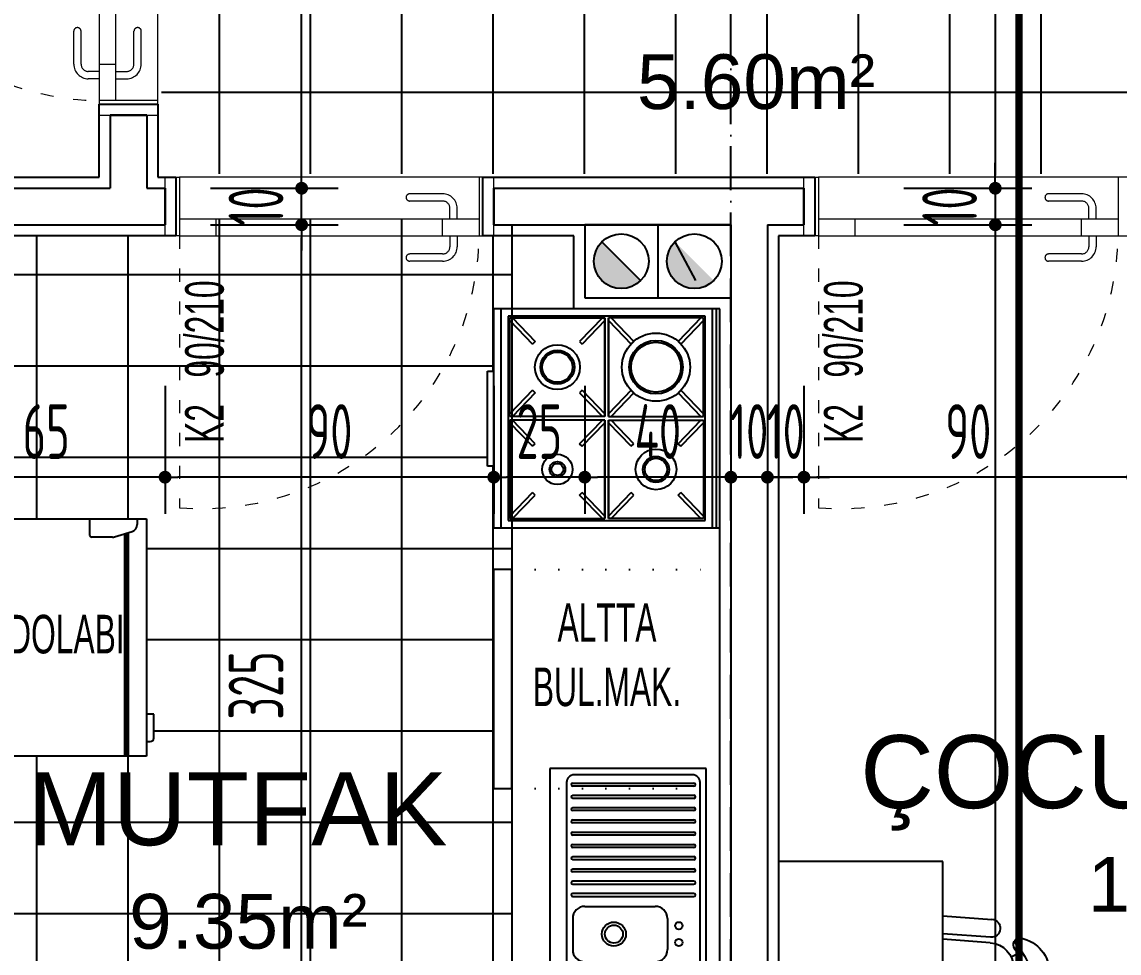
# Model space of a CAD drawing. Extents: x 41749 to 92598, y -24291 to 29432.
# Drawn here: x 55996 to 56296.3, y -22985.8 to -22730.8 of the extents above; entities that cross this region are included whole.
import ezdxf

# ---------------------------------------------------------------- set-up
doc = ezdxf.new("R2010")
doc.units = 0
doc.header["$MEASUREMENT"] = 0
doc.header["$PDMODE"] = 3
for name, pattern in [('ACAD_ISO03W100', [30, 12, -18]), ('ACAD_ISO10W100', [18, 12, -3, 0, -3]), ('DASHED', [0.75, 0.5, -0.25]), ('DOT', [6.35, 0, -6.35])]:
    doc.linetypes.add(name, pattern=pattern)
doc.layers.get('0').update_dxf_attribs({"linetype": 'CONTINUOUS'})
doc.layers.get('Defpoints').update_dxf_attribs({"linetype": 'CONTINUOUS'})
for name, color, linetype in [('AKS', 10, 'CONTINUOUS'), ('DUVAR', 6, 'CONTINUOUS'), ('İÇ ÖLÇÜ', 95, 'CONTINUOUS'), ('MAHAL', 21, 'CONTINUOUS'), ('MERBAS', 231, 'CONTINUOUS'), ('MERDIVEN', 3, 'CONTINUOUS'), ('P', 7, 'DOT'), ('SIVA', 7, 'CONTINUOUS'), ('tar', 12, 'CONTINUOUS'), ('TEFRIS', 12, 'CONTINUOUS'), ('tefriş', 12, 'CONTINUOUS'), ('YAZI', 7, 'CONTINUOUS')]:
    doc.layers.add(name, color=color, linetype=linetype)
for name, color, linetype, lineweight in [('KAPI-ACILIM1', 13, 'ACAD_ISO03W100', 20), ('KAPI-ACILIM11', 13, 'ACAD_ISO03W100', 20), ('KAPI-GOR', 153, 'CONTINUOUS', 15), ('KAPI-KASA', 34, 'CONTINUOUS', 20)]:
    doc.layers.add(name, color=color, linetype=linetype, lineweight=lineweight)
doc.styles.add('mahal', font='arial.ttf', dxfattribs={"height": 70})
doc.styles.add('OLCU', font='isocpeur.ttf', dxfattribs={"width": 0.59})
doc.dimstyles.new('OLCU3', dxfattribs={"dimscale": 0.5, "dimtxt": 30, "dimasz": 7, "dimexe": 20, "dimexo": 0, "dimgap": 10, "dimtad": 1, "dimdec": 4, "dimrnd": 0.5, "dimdsep": 46, "dimtxsty": 'OLCU', "dimblk1": 'DOT', "dimblk2": 'DOT', "dimsah": 1, "dimcen": 0.09, "dimclrt": 4, "dimadec": 0, "dimazin": 0, "dimtfac": 1, "dimtdec": 4, "dimtix": 1, "dimtmove": 2, "dimatfit": 3, "dimfxl": 0, "dimtolj": 1, "dimtzin": 0, "dimarcsym": 0})

# ---------------------------------------------------------------- blocks, each defined once
blk = doc.blocks.new('A$C5B516741')
at = {"layer": 'tefriş'}
for p, q in [((29.3, 80), (74.3, 80)), ((29.3, 0), (29.3, 80)), ((74.3, 80), (74.3, 0)), ((29.3, 65.1), (15.84, 64.14)), ((16.19, 59.22), (29.3, 60.15)), ((16.29, 57.74), (29.3, 58.67)), ((8.76, 54.66), (10.54, 53.81)), ((0, 40), (0, 49.36)), ((7.9, 40), (7.9, 50.84)), ((9.87, 29.16), (9.87, 50.84)), ((0, 40), (0, 30.64)), ((7.9, 40), (7.9, 29.16)), ((8.76, 25.34), (10.54, 26.19)), ((29.3, 21.33), (16.29, 22.26)), ((16.19, 20.78), (29.3, 19.85)), ((29.3, 14.9), (15.84, 15.86)), ((74.3, 0), (29.3, 0))]:
    blk.add_line(p, q, dxfattribs=at)
for centre, radius, start, end in [((16.01, 61.68), 2.47, 94.0856, 274.0856), ((9.87, 49.36), 9.87, 101.3186, 180), ((31.34, 40), 28.17, 140.1319, 219.8681), ((8.06, 57.16), 1.89, 323.2151, 93.7589), ((16.79, 50.84), 6.91, 94.0856, 180), ((16.79, 50.84), 8.89, 143.9128, 180), ((9.87, 30.64), 9.87, 180, 258.6814), ((16.79, 29.16), 8.89, 180, 216.0872), ((16.79, 29.16), 6.91, 180, 265.9144), ((8.06, 22.84), 1.89, 266.2411, 36.7849), ((16.01, 18.32), 2.47, 85.9144, 265.9144)]:
    blk.add_arc(centre, radius, start, end, dxfattribs=at)
blk = doc.blocks.new('b2')
at = {"layer": 'tefriş', "linetype": 'Continuous'}
for p, q in [((135575.64, 93326.25), (135575.64, 93386.25)), ((135575.64, 93386.25), (135640.64, 93386.25)), ((135640.64, 93386.25), (135640.64, 93326.25)), ((135635.64, 93335.55), (135635.64, 93341.25)), ((135636.14, 93341.75), (135640.64, 93341.75)), ((135640.64, 93341.75), (135640.64, 93328.75)), ((135635.73, 93334.96), (135637.21, 93330.16)), ((135636.56, 93332.25), (135575.64, 93332.25)), ((135636.72, 93331.75), (135575.64, 93331.75)), ((135636.87, 93331.25), (135575.64, 93331.25)), ((135640.64, 93328.75), (135639.12, 93328.75)), ((135640.64, 93326.25), (135575.64, 93326.25)), ((135579.64, 93326.25), (135579.64, 93325.25)), ((135580.64, 93324.25), (135587.14, 93324.25)), ((135587.14, 93324.25), (135587.14, 93326.25))]:
    blk.add_line(p, q, dxfattribs=at)
for centre, radius, start, end in [((135636.14, 93341.25), 0.5, 90, 180), ((135637.64, 93335.55), 2, 180, 197.1027), ((135639.12, 93330.75), 2, 197.1027, 270), ((135580.64, 93325.25), 1, 180, 270), ((135586.14, 93325.25), 1, 270, 270)]:
    blk.add_arc(centre, radius, start, end, dxfattribs=at)
blk = doc.blocks.new('7')
at = {"layer": 'tefriş'}
for p, q in [((-1840.16, 486.38), (-1900.16, 486.38)), ((-1900.16, 486.38), (-1900.16, 426.38)), ((-1840.16, 484.38), (-1900.16, 484.38)), ((-1900.16, 484.38), (-1900.16, 424.38)), ((-1840.16, 426.38), (-1840.16, 486.38)), ((-1840.16, 424.38), (-1840.16, 484.38)), ((-1842.16, 482.38), (-1898.16, 482.38)), ((-1898.16, 482.38), (-1898.16, 428.38)), ((-1870.66, 481.88), (-1897.66, 481.88)), ((-1897.66, 481.88), (-1897.66, 455.88)), ((-1870.66, 455.88), (-1870.66, 481.88)), ((-1869.66, 455.88), (-1869.66, 481.88)), ((-1869.66, 481.88), (-1842.66, 481.88)), ((-1842.66, 481.88), (-1842.66, 455.88)), ((-1842.16, 428.38), (-1842.16, 482.38)), ((-1891.19, 474.95), (-1890.5, 475.67)), ((-1877.83, 475.67), (-1877.14, 474.95)), ((-1891.19, 462.81), (-1890.5, 462.09)), ((-1877.83, 462.09), (-1877.14, 462.81)), ((-1897.66, 455.88), (-1870.66, 455.88)), ((-1870.66, 455.88), (-1897.66, 455.88)), ((-1897.66, 454.88), (-1870.66, 454.88)), ((-1870.66, 454.88), (-1897.66, 454.88)), ((-1897.66, 428.88), (-1897.66, 454.88)), ((-1870.66, 454.88), (-1870.66, 428.88)), ((-1842.66, 455.88), (-1869.66, 455.88)), ((-1869.66, 455.88), (-1842.66, 455.88)), ((-1869.66, 454.88), (-1869.66, 428.88)), ((-1842.66, 454.88), (-1869.66, 454.88)), ((-1869.66, 454.88), (-1842.66, 454.88)), ((-1842.66, 428.88), (-1842.66, 454.88)), ((-1898.16, 428.38), (-1842.16, 428.38)), ((-1898.16, 428.38), (-1898.16, 428.38)), ((-1870.66, 428.88), (-1897.66, 428.88)), ((-1869.66, 428.88), (-1842.66, 428.88)), ((-1900.16, 426.38), (-1840.16, 426.38)), ((-1900.16, 424.38), (-1840.16, 424.38)), ((-1883.03, 424.38), (-1857.02, 424.38))]:
    blk.add_line(p, q, dxfattribs=at)
at = {"layer": 'tefriş', "color": 8}
for p, q in [((-1840.16, 485.41), (-1900.16, 485.41)), ((-1897.66, 481.19), (-1891.19, 474.95)), ((-1896.94, 481.88), (-1890.5, 475.67)), ((-1877.83, 475.67), (-1871.38, 481.88)), ((-1877.14, 474.95), (-1870.66, 481.19)), ((-1863.19, 474.95), (-1869.66, 481.19)), ((-1862.5, 475.67), (-1868.94, 481.88)), ((-1843.38, 481.88), (-1849.83, 475.67)), ((-1842.66, 481.19), (-1849.14, 474.95)), ((-1862.5, 475.67), (-1863.19, 474.95)), ((-1849.14, 474.95), (-1849.83, 475.67)), ((-1897.66, 456.57), (-1891.19, 462.81)), ((-1877.14, 462.81), (-1870.66, 456.57)), ((-1863.19, 462.81), (-1869.66, 456.57)), ((-1862.5, 462.09), (-1863.19, 462.81)), ((-1849.14, 462.81), (-1849.83, 462.09)), ((-1842.66, 456.57), (-1849.14, 462.81)), ((-1896.94, 455.88), (-1890.5, 462.09)), ((-1877.83, 462.09), (-1871.38, 455.88)), ((-1862.5, 462.09), (-1868.94, 455.88)), ((-1843.38, 455.88), (-1849.83, 462.09)), ((-1897.66, 454.19), (-1891.19, 447.95)), ((-1896.94, 454.88), (-1890.5, 448.67)), ((-1877.83, 448.67), (-1871.38, 454.88)), ((-1877.14, 447.95), (-1870.66, 454.19)), ((-1863.19, 447.95), (-1869.66, 454.19)), ((-1862.5, 448.67), (-1868.94, 454.88)), ((-1843.38, 454.88), (-1849.83, 448.67)), ((-1842.66, 454.19), (-1849.14, 447.95)), ((-1891.19, 447.95), (-1890.5, 448.67)), ((-1877.83, 448.67), (-1877.14, 447.95)), ((-1862.5, 448.67), (-1863.19, 447.95)), ((-1849.14, 447.95), (-1849.83, 448.67)), ((-1897.66, 429.57), (-1891.19, 435.81)), ((-1891.19, 435.81), (-1890.5, 435.09)), ((-1877.83, 435.09), (-1877.14, 435.81)), ((-1877.14, 435.81), (-1870.66, 429.57)), ((-1863.19, 435.81), (-1869.66, 429.57)), ((-1862.5, 435.09), (-1863.19, 435.81)), ((-1849.14, 435.81), (-1849.83, 435.09)), ((-1842.66, 429.57), (-1849.14, 435.81)), ((-1896.94, 428.88), (-1890.5, 435.09)), ((-1877.83, 435.09), (-1871.38, 428.88)), ((-1862.5, 435.09), (-1868.94, 428.88)), ((-1843.38, 428.88), (-1849.83, 435.09)), ((-1883.03, 422.71), (-1883.03, 424.38)), ((-1857.02, 424.38), (-1857.02, 422.71)), ((-1857.02, 422.71), (-1883.03, 422.71))]:
    blk.add_line(p, q, dxfattribs=at)
at = {"layer": 'tefriş'}
for centre, radius in [((-1884.16, 468.88), 9.33), ((-1856.16, 468.88), 5.57), ((-1884.16, 441.88), 6.15), ((-1856.16, 441.88), 4.15)]:
    blk.add_circle(centre, radius, dxfattribs=at)
at = {"layer": 'tefriş', "color": 8}
for centre, radius in [((-1884.16, 468.88), 7.33), ((-1884.16, 468.88), 6.83), ((-1856.16, 468.88), 3.57), ((-1856.16, 468.88), 3.07), ((-1884.16, 441.88), 4.65), ((-1884.16, 441.88), 4.15), ((-1856.16, 441.88), 2.15), ((-1856.16, 441.88), 1.65)]:
    blk.add_circle(centre, radius, dxfattribs=at)
blk = doc.blocks.new('64')
at = {"layer": 'tefriş'}
for p, q in [((-91.96, 1785.92), (-91.96, 1675.92)), ((-40.96, 1785.92), (-91.96, 1785.92)), ((-40.96, 1675.92), (-40.96, 1785.92)), ((-50.43, 1783.92), (-85.96, 1783.92)), ((-89.96, 1779.92), (-89.96, 1680.42)), ((-46.43, 1680.42), (-46.43, 1779.92)), ((-87.46, 1677.92), (-48.93, 1677.92)), ((-91.96, 1675.92), (-40.96, 1675.92))]:
    blk.add_line(p, q, dxfattribs=at)
at = {"layer": 'tefriş', "color": 8}
for p, q in [((-52.43, 1738.92), (-75.3, 1738.92)), ((-79.3, 1724.82), (-79.3, 1734.92)), ((-48.43, 1724.82), (-48.43, 1734.92)), ((-52.43, 1720.82), (-75.3, 1720.82)), ((-48.45, 1717.62), (-87.94, 1717.62)), ((-87.94, 1716.62), (-48.45, 1716.62)), ((-48.45, 1713.62), (-87.94, 1713.62)), ((-87.94, 1712.62), (-48.45, 1712.62)), ((-87.94, 1709.62), (-48.45, 1709.62)), ((-48.45, 1708.62), (-87.94, 1708.62)), ((-87.94, 1705.62), (-48.45, 1705.62)), ((-48.45, 1704.62), (-87.94, 1704.62)), ((-87.94, 1701.62), (-48.45, 1701.62)), ((-48.45, 1700.62), (-87.94, 1700.62)), ((-87.94, 1697.62), (-48.45, 1697.62)), ((-48.45, 1696.62), (-87.94, 1696.62)), ((-87.94, 1693.62), (-48.45, 1693.62)), ((-48.45, 1692.62), (-87.94, 1692.62)), ((-87.94, 1689.62), (-48.45, 1689.62)), ((-48.45, 1688.62), (-87.94, 1688.62)), ((-87.94, 1685.62), (-48.45, 1685.62)), ((-48.45, 1684.62), (-87.94, 1684.62)), ((-87.94, 1681.62), (-48.45, 1681.62)), ((-48.45, 1680.62), (-87.94, 1680.62))]:
    blk.add_line(p, q, dxfattribs=at)
blk.add_lwpolyline([(-88.19, 1747.42), (-88.19, 1777.42, -0.414214), (-83.19, 1782.42), (-53.19, 1782.42, -0.414214), (-48.19, 1777.42), (-48.19, 1747.42, -0.414214), (-53.19, 1742.42), (-83.19, 1742.42, -0.414214)], format="xyb", close=True, dxfattribs=at)
for centre, radius in [((-79.51, 1762.42), 3.92), ((-79.51, 1762.42), 2.92), ((-83.03, 1732.62), 1.2), ((-61.86, 1729.87), 3.92), ((-61.86, 1729.87), 2.92), ((-83.03, 1727.13), 1.2)]:
    blk.add_circle(centre, radius, dxfattribs=at)
at = {"layer": 'tefriş'}
for centre, radius, start, end in [((-85.96, 1779.92), 4, 90, 180), ((-50.43, 1779.92), 4, 0, 90), ((-87.46, 1680.42), 2.5, 180, 270), ((-48.93, 1680.42), 2.5, 270, 360)]:
    blk.add_arc(centre, radius, start, end, dxfattribs=at)
at = {"layer": 'tefriş', "color": 8}
for centre, radius, start, end in [((-75.3, 1734.92), 4, 90, 180), ((-52.43, 1734.92), 4, 0, 90), ((-75.3, 1724.82), 4, 180, 270), ((-52.43, 1724.82), 4, 270, 0), ((-87.94, 1717.12), 0.5, 90, 270), ((-48.45, 1717.12), 0.5, 270, 90), ((-87.94, 1713.12), 0.5, 90, 270), ((-48.45, 1713.12), 0.5, 270, 90), ((-87.94, 1709.12), 0.5, 90, 270), ((-48.45, 1709.12), 0.5, 270, 90), ((-87.94, 1705.12), 0.5, 90, 270), ((-48.45, 1705.12), 0.5, 270, 90), ((-87.94, 1701.12), 0.5, 90, 270), ((-48.45, 1701.12), 0.5, 270, 90), ((-87.94, 1697.12), 0.5, 90, 270), ((-48.45, 1697.12), 0.5, 270, 90), ((-87.94, 1693.12), 0.5, 90, 270), ((-48.45, 1693.12), 0.5, 270, 90), ((-87.94, 1689.12), 0.5, 90, 270), ((-48.45, 1689.12), 0.5, 270, 90), ((-87.94, 1685.12), 0.5, 90, 270), ((-48.45, 1685.12), 0.5, 270, 90), ((-87.94, 1681.12), 0.5, 90, 270), ((-48.45, 1681.12), 0.5, 270, 90)]:
    blk.add_arc(centre, radius, start, end, dxfattribs=at)
blk = doc.blocks.new('DOT')
at = {"color": 0, "linetype": 'ByBlock'}
blk.add_line((-0.5, 0), (-1, 0), dxfattribs=at)
at = {"color": 0, "linetype": 'ByBlock', "const_width": 0.5}
blk.add_lwpolyline([(-0.25, 0, 1), (0.25, 0, 1)], format="xyb", close=True, dxfattribs=at)
blk = doc.blocks.new('*D263')
at = {"layer": 'Defpoints', "color": 0, "transparency": 16777216}
for p in [(56210.06, -22781.34), (56300.07, -22781.34), (56210.06, -22855.48)]:
    blk.add_point(p, dxfattribs=at)
at = {"layer": 'İÇ ÖLÇÜ', "color": 0, "lineweight": -2, "transparency": 16777216}
for p, q in [((56210.06, -22830.48), (56210.06, -22865.48)), ((56300.07, -22830.48), (56300.07, -22865.48)), ((56296.57, -22855.48), (56213.56, -22855.48))]:
    blk.add_line(p, q, dxfattribs=at)
at = {"layer": 'İÇ ÖLÇÜ', "color": 0, "lineweight": -2, "transparency": 16777216, "xscale": 3.5, "yscale": 3.5, "zscale": 3.5, "rotation": 180}
blk.add_blockref('DOT', (56210.06, -22855.48), dxfattribs=at)
at = {"layer": 'İÇ ÖLÇÜ', "color": 0, "lineweight": -2, "transparency": 16777216, "xscale": 3.5, "yscale": 3.5, "zscale": 3.5}
blk.add_blockref('DOT', (56300.07, -22855.48), dxfattribs=at)
at = {"layer": 'İÇ ÖLÇÜ', "color": 4, "transparency": 16777216, "insert": (56255.06, -22842.98), "char_height": 15, "attachment_point": 5, "style": 'OLCU'}
blk.add_mtext('\\A1;90', dxfattribs=at)
blk = doc.blocks.new('*D264')
at = {"layer": 'Defpoints', "color": 0, "transparency": 16777216}
for p in [(56210.06, -22781.34), (56200.06, -22789), (56200.06, -22855.48)]:
    blk.add_point(p, dxfattribs=at)
at = {"layer": 'İÇ ÖLÇÜ', "color": 0, "lineweight": -2, "transparency": 16777216}
for p, q in [((56200.06, -22830.48), (56200.06, -22865.48)), ((56210.06, -22830.48), (56210.06, -22865.48)), ((56196.56, -22855.48), (56193.06, -22855.48)), ((56210.06, -22855.48), (56200.06, -22855.48)), ((56213.56, -22855.48), (56217.06, -22855.48))]:
    blk.add_line(p, q, dxfattribs=at)
at = {"layer": 'İÇ ÖLÇÜ', "color": 0, "lineweight": -2, "transparency": 16777216, "xscale": 3.5, "yscale": 3.5, "zscale": 3.5}
blk.add_blockref('DOT', (56200.06, -22855.48), dxfattribs=at)
at = {"layer": 'İÇ ÖLÇÜ', "color": 0, "lineweight": -2, "transparency": 16777216, "xscale": 3.5, "yscale": 3.5, "zscale": 3.5, "rotation": 180}
blk.add_blockref('DOT', (56210.06, -22855.48), dxfattribs=at)
at = {"layer": 'İÇ ÖLÇÜ', "color": 4, "transparency": 16777216, "insert": (56205.06, -22842.98), "char_height": 15, "attachment_point": 5, "style": 'OLCU'}
blk.add_mtext('\\A1;10', dxfattribs=at)
blk = doc.blocks.new('*D265')
at = {"layer": 'Defpoints', "color": 0, "transparency": 16777216}
for p in [(56190.06, -22789), (56200.06, -22789), (56190.06, -22855.48)]:
    blk.add_point(p, dxfattribs=at)
at = {"layer": 'İÇ ÖLÇÜ', "color": 0, "lineweight": -2, "transparency": 16777216}
for p, q in [((56190.06, -22830.48), (56190.06, -22865.48)), ((56200.06, -22830.48), (56200.06, -22865.48)), ((56186.56, -22855.48), (56183.06, -22855.48)), ((56200.06, -22855.48), (56190.06, -22855.48)), ((56203.56, -22855.48), (56207.06, -22855.48))]:
    blk.add_line(p, q, dxfattribs=at)
at = {"layer": 'İÇ ÖLÇÜ', "color": 0, "lineweight": -2, "transparency": 16777216, "xscale": 3.5, "yscale": 3.5, "zscale": 3.5}
blk.add_blockref('DOT', (56190.06, -22855.48), dxfattribs=at)
at = {"layer": 'İÇ ÖLÇÜ', "color": 0, "lineweight": -2, "transparency": 16777216, "xscale": 3.5, "yscale": 3.5, "zscale": 3.5, "rotation": 180}
blk.add_blockref('DOT', (56200.06, -22855.48), dxfattribs=at)
at = {"layer": 'İÇ ÖLÇÜ', "color": 4, "transparency": 16777216, "insert": (56195.06, -22842.98), "char_height": 15, "attachment_point": 5, "style": 'OLCU'}
blk.add_mtext('\\A1;10', dxfattribs=at)
blk = doc.blocks.new('*D266')
at = {"layer": 'Defpoints', "color": 0, "transparency": 16777216}
for p in [(56150.06, -22786.34), (56190.06, -22789), (56150.06, -22855.48)]:
    blk.add_point(p, dxfattribs=at)
at = {"layer": 'İÇ ÖLÇÜ', "color": 0, "lineweight": -2, "transparency": 16777216}
for p, q in [((56150.06, -22830.48), (56150.06, -22865.48)), ((56190.06, -22830.48), (56190.06, -22865.48)), ((56186.56, -22855.48), (56153.56, -22855.48))]:
    blk.add_line(p, q, dxfattribs=at)
at = {"layer": 'İÇ ÖLÇÜ', "color": 0, "lineweight": -2, "transparency": 16777216, "xscale": 3.5, "yscale": 3.5, "zscale": 3.5, "rotation": 180}
blk.add_blockref('DOT', (56150.06, -22855.48), dxfattribs=at)
at = {"layer": 'İÇ ÖLÇÜ', "color": 0, "lineweight": -2, "transparency": 16777216, "xscale": 3.5, "yscale": 3.5, "zscale": 3.5}
blk.add_blockref('DOT', (56190.06, -22855.48), dxfattribs=at)
at = {"layer": 'İÇ ÖLÇÜ', "color": 4, "transparency": 16777216, "insert": (56170.06, -22842.98), "char_height": 15, "attachment_point": 5, "style": 'OLCU'}
blk.add_mtext('\\A1;40', dxfattribs=at)
blk = doc.blocks.new('*D267')
at = {"layer": 'Defpoints', "color": 0, "transparency": 16777216}
for p in [(56125.15, -22781.34), (56150.06, -22786.34), (56125.15, -22855.48)]:
    blk.add_point(p, dxfattribs=at)
at = {"layer": 'İÇ ÖLÇÜ', "color": 0, "lineweight": -2, "transparency": 16777216}
for p, q in [((56125.15, -22830.48), (56125.15, -22865.48)), ((56150.06, -22830.48), (56150.06, -22865.48)), ((56146.56, -22855.48), (56128.65, -22855.48))]:
    blk.add_line(p, q, dxfattribs=at)
at = {"layer": 'İÇ ÖLÇÜ', "color": 0, "lineweight": -2, "transparency": 16777216, "xscale": 3.5, "yscale": 3.5, "zscale": 3.5, "rotation": 180}
blk.add_blockref('DOT', (56125.15, -22855.48), dxfattribs=at)
at = {"layer": 'İÇ ÖLÇÜ', "color": 0, "lineweight": -2, "transparency": 16777216, "xscale": 3.5, "yscale": 3.5, "zscale": 3.5}
blk.add_blockref('DOT', (56150.06, -22855.48), dxfattribs=at)
at = {"layer": 'İÇ ÖLÇÜ', "color": 4, "transparency": 16777216, "insert": (56137.61, -22842.98), "char_height": 15, "attachment_point": 5, "style": 'OLCU'}
blk.add_mtext('\\A1;25', dxfattribs=at)
blk = doc.blocks.new('*D268')
at = {"layer": 'Defpoints', "color": 0, "transparency": 16777216}
for p in [(56035.15, -22776.34), (56125.15, -22781.34), (56035.15, -22855.48)]:
    blk.add_point(p, dxfattribs=at)
at = {"layer": 'İÇ ÖLÇÜ', "color": 0, "lineweight": -2, "transparency": 16777216}
for p, q in [((56035.15, -22830.48), (56035.15, -22865.48)), ((56125.15, -22830.48), (56125.15, -22865.48)), ((56121.65, -22855.48), (56038.65, -22855.48))]:
    blk.add_line(p, q, dxfattribs=at)
at = {"layer": 'İÇ ÖLÇÜ', "color": 0, "lineweight": -2, "transparency": 16777216, "xscale": 3.5, "yscale": 3.5, "zscale": 3.5, "rotation": 180}
blk.add_blockref('DOT', (56035.15, -22855.48), dxfattribs=at)
at = {"layer": 'İÇ ÖLÇÜ', "color": 0, "lineweight": -2, "transparency": 16777216, "xscale": 3.5, "yscale": 3.5, "zscale": 3.5}
blk.add_blockref('DOT', (56125.15, -22855.48), dxfattribs=at)
at = {"layer": 'İÇ ÖLÇÜ', "color": 4, "transparency": 16777216, "insert": (56080.15, -22842.98), "char_height": 15, "attachment_point": 5, "style": 'OLCU'}
blk.add_mtext('\\A1;90', dxfattribs=at)
blk = doc.blocks.new('*D269')
at = {"layer": 'Defpoints', "color": 0, "transparency": 16777216}
for p in [(56035.15, -22776.34), (55970.06, -22786.34), (55970.06, -22855.48)]:
    blk.add_point(p, dxfattribs=at)
at = {"layer": 'İÇ ÖLÇÜ', "color": 0, "lineweight": -2, "transparency": 16777216}
for p, q in [((55970.06, -22830.48), (55970.06, -22865.48)), ((56035.15, -22830.48), (56035.15, -22865.48)), ((56031.65, -22855.48), (55973.56, -22855.48))]:
    blk.add_line(p, q, dxfattribs=at)
at = {"layer": 'İÇ ÖLÇÜ', "color": 0, "lineweight": -2, "transparency": 16777216, "xscale": 3.5, "yscale": 3.5, "zscale": 3.5, "rotation": 180}
blk.add_blockref('DOT', (55970.06, -22855.48), dxfattribs=at)
at = {"layer": 'İÇ ÖLÇÜ', "color": 0, "lineweight": -2, "transparency": 16777216, "xscale": 3.5, "yscale": 3.5, "zscale": 3.5}
blk.add_blockref('DOT', (56035.15, -22855.48), dxfattribs=at)
at = {"layer": 'İÇ ÖLÇÜ', "color": 4, "transparency": 16777216, "insert": (56002.61, -22842.98), "char_height": 15, "attachment_point": 5, "style": 'OLCU'}
blk.add_mtext('\\A1;65', dxfattribs=at)
blk = doc.blocks.new('*D336')
at = {"layer": 'Defpoints', "color": 0, "transparency": 16777216}
for p in [(56031.62, -22786.34), (56072.55, -22786.34), (55962.07, -23111.34)]:
    blk.add_point(p, dxfattribs=at)
at = {"layer": 'İÇ ÖLÇÜ', "color": 0, "lineweight": -2, "transparency": 16777216}
for p, q in [((56047.55, -22786.34), (56082.55, -22786.34)), ((56072.55, -23107.84), (56072.55, -22789.84)), ((56047.55, -23111.34), (56082.55, -23111.34))]:
    blk.add_line(p, q, dxfattribs=at)
at = {"layer": 'İÇ ÖLÇÜ', "color": 0, "lineweight": -2, "transparency": 16777216, "xscale": 3.5, "yscale": 3.5, "zscale": 3.5}
for p, rotation in [((56072.55, -22786.34), 90), ((56072.55, -23111.34), 270)]:
    blk.add_blockref('DOT', p, dxfattribs=dict(at, rotation=rotation))
at = {"layer": 'İÇ ÖLÇÜ', "color": 4, "transparency": 16777216, "insert": (56060.05, -22912.53), "char_height": 15, "attachment_point": 5, "rotation": 90, "style": 'OLCU'}
blk.add_mtext('\\A1;325', dxfattribs=at)
blk = doc.blocks.new('*D337')
at = {"layer": 'Defpoints', "color": 0, "transparency": 16777216}
for p in [(56031.62, -22776.34), (56072.55, -22776.34), (56031.62, -22786.34)]:
    blk.add_point(p, dxfattribs=at)
at = {"layer": 'İÇ ÖLÇÜ', "color": 0, "lineweight": -2, "transparency": 16777216}
for p, q in [((56072.55, -22772.84), (56072.55, -22769.34)), ((56047.55, -22776.34), (56082.55, -22776.34)), ((56072.55, -22786.34), (56072.55, -22776.34)), ((56047.55, -22786.34), (56082.55, -22786.34)), ((56072.55, -22789.84), (56072.55, -22793.34))]:
    blk.add_line(p, q, dxfattribs=at)
at = {"layer": 'İÇ ÖLÇÜ', "color": 0, "lineweight": -2, "transparency": 16777216, "xscale": 3.5, "yscale": 3.5, "zscale": 3.5}
for p, rotation in [((56072.55, -22776.34), 270), ((56072.55, -22786.34), 90)]:
    blk.add_blockref('DOT', p, dxfattribs=dict(at, rotation=rotation))
at = {"layer": 'İÇ ÖLÇÜ', "color": 4, "transparency": 16777216, "insert": (56060.05, -22781.34), "char_height": 15, "attachment_point": 5, "rotation": 90, "style": 'OLCU'}
blk.add_mtext('\\A1;10', dxfattribs=at)
blk = doc.blocks.new('*D338')
at = {"layer": 'Defpoints', "color": 0, "transparency": 16777216}
for p in [(56045.11, -22641.34), (56072.55, -22641.34), (56031.62, -22776.34)]:
    blk.add_point(p, dxfattribs=at)
at = {"layer": 'İÇ ÖLÇÜ', "color": 0, "lineweight": -2, "transparency": 16777216}
for p, q in [((56047.55, -22641.34), (56082.55, -22641.34)), ((56072.55, -22772.84), (56072.55, -22644.84)), ((56047.55, -22776.34), (56082.55, -22776.34))]:
    blk.add_line(p, q, dxfattribs=at)
at = {"layer": 'İÇ ÖLÇÜ', "color": 0, "lineweight": -2, "transparency": 16777216, "xscale": 3.5, "yscale": 3.5, "zscale": 3.5}
for p, rotation in [((56072.55, -22641.34), 90), ((56072.55, -22776.34), 270)]:
    blk.add_blockref('DOT', p, dxfattribs=dict(at, rotation=rotation))
at = {"layer": 'İÇ ÖLÇÜ', "color": 4, "transparency": 16777216, "insert": (56060.05, -22708.84), "char_height": 15, "attachment_point": 5, "rotation": 90, "style": 'OLCU'}
blk.add_mtext('\\A1;135', dxfattribs=at)
blk = doc.blocks.new('*D345')
at = {"layer": 'Defpoints', "color": 0, "transparency": 16777216}
for p in [(56199.11, -22641.34), (56204.57, -22776.34), (56262.45, -22776.34)]:
    blk.add_point(p, dxfattribs=at)
at = {"layer": 'İÇ ÖLÇÜ', "color": 0, "lineweight": -2, "transparency": 16777216}
for p, q in [((56237.45, -22641.34), (56272.45, -22641.34)), ((56262.45, -22644.84), (56262.45, -22772.84)), ((56237.45, -22776.34), (56272.45, -22776.34))]:
    blk.add_line(p, q, dxfattribs=at)
at = {"layer": 'İÇ ÖLÇÜ', "color": 0, "lineweight": -2, "transparency": 16777216, "xscale": 3.5, "yscale": 3.5, "zscale": 3.5}
for p, rotation in [((56262.45, -22641.34), 90), ((56262.45, -22776.34), 270)]:
    blk.add_blockref('DOT', p, dxfattribs=dict(at, rotation=rotation))
at = {"layer": 'İÇ ÖLÇÜ', "color": 4, "transparency": 16777216, "insert": (56249.95, -22708.84), "char_height": 15, "attachment_point": 5, "rotation": 90, "style": 'OLCU'}
blk.add_mtext('\\A1;135', dxfattribs=at)
blk = doc.blocks.new('*D346')
at = {"layer": 'Defpoints', "color": 0, "transparency": 16777216}
for p in [(56204.57, -22776.34), (56204.57, -22786.34), (56262.45, -22786.34)]:
    blk.add_point(p, dxfattribs=at)
at = {"layer": 'İÇ ÖLÇÜ', "color": 0, "lineweight": -2, "transparency": 16777216}
for p, q in [((56262.45, -22772.84), (56262.45, -22769.34)), ((56237.45, -22776.34), (56272.45, -22776.34)), ((56262.45, -22776.34), (56262.45, -22786.34)), ((56237.45, -22786.34), (56272.45, -22786.34)), ((56262.45, -22789.84), (56262.45, -22793.34))]:
    blk.add_line(p, q, dxfattribs=at)
at = {"layer": 'İÇ ÖLÇÜ', "color": 0, "lineweight": -2, "transparency": 16777216, "xscale": 3.5, "yscale": 3.5, "zscale": 3.5}
for p, rotation in [((56262.45, -22776.34), 270), ((56262.45, -22786.34), 90)]:
    blk.add_blockref('DOT', p, dxfattribs=dict(at, rotation=rotation))
at = {"layer": 'İÇ ÖLÇÜ', "color": 4, "transparency": 16777216, "insert": (56249.95, -22781.34), "char_height": 15, "attachment_point": 5, "rotation": 90, "style": 'OLCU'}
blk.add_mtext('\\A1;10', dxfattribs=at)
blk = doc.blocks.new('*D347')
at = {"layer": 'Defpoints', "color": 0, "transparency": 16777216}
for p in [(56204.57, -22786.34), (56225.12, -23191.34), (56262.45, -23191.34)]:
    blk.add_point(p, dxfattribs=at)
at = {"layer": 'İÇ ÖLÇÜ', "color": 0, "lineweight": -2, "transparency": 16777216}
for p, q in [((56237.45, -22786.34), (56272.45, -22786.34)), ((56262.45, -22789.84), (56262.45, -23187.84)), ((56237.45, -23191.34), (56272.45, -23191.34))]:
    blk.add_line(p, q, dxfattribs=at)
at = {"layer": 'İÇ ÖLÇÜ', "color": 0, "lineweight": -2, "transparency": 16777216, "xscale": 3.5, "yscale": 3.5, "zscale": 3.5}
for p, rotation in [((56262.45, -22786.34), 90), ((56262.45, -23191.34), 270)]:
    blk.add_blockref('DOT', p, dxfattribs=dict(at, rotation=rotation))
at = {"layer": 'İÇ ÖLÇÜ', "color": 4, "transparency": 16777216, "insert": (56249.95, -23055.48), "char_height": 15, "attachment_point": 5, "rotation": 90, "style": 'OLCU'}
blk.add_mtext('\\A1;405', dxfattribs=at)

msp = doc.modelspace()

# ---------------------------------------------------------------- hatches: boundary and pattern name
at = {"layer": 'MERDIVEN'}
for points in [[(56154.75942, -22791.03648, 0.198912367), (56152.56272, -22796.33978, 0.668178638), (56165.36602, -22801.64308)], [(56154.75942, -22791.03648, 0.198912367), (56152.56272, -22796.33978, 0.668178638), (56165.36602, -22801.64308)], [(56174.75942, -22791.03648, 0.198912367), (56172.56272, -22796.33978, 0.668178638), (56185.36602, -22801.64308)], [(56174.75942, -22791.03648, 0.198912367), (56172.56272, -22796.33978, 0.668178638), (56185.36602, -22801.64308)]]:
    msp.add_hatch(color=256, dxfattribs=at).paths.add_polyline_path(points)
at = {"layer": 'tar'}
h = msp.add_hatch(dxfattribs=at)
h.set_pattern_fill('ANSI37', color=256, scale=200, angle=45, style=0)
h.paths.add_polyline_path([(56431.06272, -22645.33978), (56347.06272, -22645.33978), (56347.06272, -22647.33982, 0.414213562), (56349.06272, -22649.33982), (56358.06272, -22649.33982, -1), (56358.06272, -22651.33982), (56349.06272, -22651.33982, -0.414213562), (56345.06272, -22647.33982), (56345.06272, -22645.33978), (56339.05986, -22645.33978, 0.441024391), (56431.06272, -22728.83982)], flags=17)
h.paths.add_polyline_path([(56339.05986, -22645.33978), (56268.98476, -22645.33978), (56268.98476, -22772.33977), (56305.28033, -22772.33978), (56305.28033, -22743.33978), (56441.06272, -22743.33978), (56441.06272, -22645.33978), (56431.06272, -22645.33978), (56431.06272, -22728.83982, -0.441024391)])
h.paths.add_polyline_path([(56268.98476, -22645.33978), (56034.1489, -22645.33978), (56034.14889, -22772.33976), (56268.98476, -22772.33977)])
h.paths.add_polyline_path([(56382.38705, -22720.11228), (56382.38705, -22697.56728), (56404.88705, -22697.56728), (56404.88705, -22720.11228)], flags=24)
h.paths.add_polyline_path([(56416.215, -22708.5526), (56416.215, -22654.96362), (56432.41516, -22654.96362), (56432.41516, -22708.5526)], flags=25)
h.paths.add_polyline_path([(56225.89081, -22677.16869), (56249.32081, -22677.16869), (56249.32081, -22699.66869), (56225.89081, -22699.66869)], flags=24)
h.paths.add_polyline_path([(56048.79527, -22720.11228), (56048.79527, -22697.56728), (56071.29527, -22697.56728), (56071.29527, -22720.11228)], flags=24)
h.paths.add_polyline_path([(56238.70417, -22720.11228), (56238.70417, -22697.56728), (56261.20417, -22697.56728), (56261.20417, -22720.11228)], flags=24)
h.paths.add_polyline_path([(56142.40843, -22701.24845), (56245.68264, -22701.24845), (56245.68264, -22759.89897), (56142.40843, -22759.89897)], flags=24)
h = msp.add_hatch(dxfattribs=at)
h.set_pattern_fill('ANSI37', color=256, scale=200, angle=45, style=0)
h.paths.add_polyline_path([(56031.77437, -23152.89339, 0.158316629), (56012.82187, -23186.33978), (56054.92605, -23186.33978)], flags=17)
h.paths.add_polyline_path([(56121.14889, -22789.33978), (56121.14889, -22784.83978), (56039.1489, -22784.83978), (56039.1489, -22789.33978), (56039.1489, -22863.83978, 0.433566465)])
edge = h.paths.add_edge_path()
edge.add_line((56039.1489, -22789.33978), (56035.1489, -22789.33978))
edge.add_line((56035.1489, -22789.33975), (55973.06272, -22789.33975))
edge.add_line((55973.06272, -22789.33975), (55973.06284, -22866.90914))
edge.add_line((55973.06284, -22866.90914), (56030.06272, -22866.90914))
edge.add_line((56030.06272, -22866.90914), (56030.06272, -22920.40914))
edge.add_line((56030.06272, -22920.40914), (56032.06272, -22920.40914))
edge.add_line((56032.06272, -22920.40914), (56032.06272, -22926.90914))
edge.add_arc((56031.06272, -22926.90914), 1, -90, 0, ccw=False)
edge.add_line((56031.06272, -22927.90914), (56030.06272, -22927.90914))
edge.add_line((56030.06272, -22927.90914), (56030.06272, -22931.90914))
edge.add_line((56030.06272, -22931.90914), (55973.06293, -22931.90914))
edge.add_line((55973.06293, -22931.90914), (55973.0632, -23114.33978))
edge.add_line((55973.06272, -23114.33978), (55973.06272, -23115.33978))
edge.add_line((55973.06272, -23115.33978), (55973.06272, -23187.33978))
edge.add_line((55973.06272, -23187.33978), (55973.06272, -23188.33978))
edge.add_line((55973.06272, -23188.33978), (56005.06272, -23188.33978))
edge.add_line((56005.06272, -23188.33978), (56005.06272, -23186.33978))
edge.add_line((56005.06272, -23186.33978), (56012.82187, -23186.33978))
edge.add_arc((56073.79, -23198.79463), 62.2273, 132.4693804, 168.4542193, ccw=False)
edge.add_line((56031.77437, -23152.89339), (56054.92605, -23186.33978))
edge.add_line((56054.92605, -23186.33978), (56125.06272, -23186.33978))
edge.add_line((56125.06272, -23186.33978), (56125.06272, -23188.33978))
edge.add_line((56125.06272, -23188.33978), (56130.06272, -23188.33978))
edge.add_line((56130.06272, -23188.33978), (56130.06272, -23102.09974))
edge.add_line((56130.06272, -23102.09974), (56125.06272, -23102.09974))
edge.add_line((56125.06272, -23102.09974), (56125.06272, -23042.09974))
edge.add_line((56125.06272, -23042.09974), (56130.06272, -23042.09974))
edge.add_line((56130.06272, -23042.09974), (56130.06272, -22940.77283))
edge.add_line((56130.06272, -22940.77283), (56125.06272, -22940.77283))
edge.add_line((56125.06272, -22940.77283), (56125.06272, -22880.77283))
edge.add_line((56125.06272, -22880.77283), (56130.06272, -22880.77283))
edge.add_line((56130.06272, -22880.77283), (56130.06272, -22869.33978))
edge.add_line((56130.06272, -22869.33978), (56125.06272, -22869.33978))
edge.add_line((56125.06272, -22869.33978), (56125.06272, -22852.48188))
edge.add_line((56125.06272, -22852.48188), (56123.38913, -22852.48188))
edge.add_line((56123.38913, -22852.48188), (56123.38913, -22826.4776))
edge.add_line((56123.38913, -22826.4776), (56125.06272, -22826.4776))
edge.add_line((56125.06272, -22826.4776), (56125.06272, -22809.33978))
edge.add_line((56125.06272, -22809.33978), (56130.06272, -22809.33978))
edge.add_line((56130.06272, -22809.33978), (56130.06272, -22789.33978))
edge.add_line((56130.06272, -22789.33978), (56122.15332, -22789.33978))
edge.add_line((56122.15332, -22789.33978), (56121.14889, -22789.33978))
edge.add_arc((56045.26641, -22788.19564), 75.89111, 265.3764199, 359.1361704, ccw=False)
edge.add_line((56039.1489, -22863.83978), (56039.1489, -22789.33978))
h.paths.add_polyline_path([(56071.0906, -22831.73103), (56089.2106, -22831.73103), (56089.2106, -22854.23103), (56071.0906, -22854.23103)], flags=24)
h.paths.add_polyline_path([(56048.79527, -22789.51478), (56048.79527, -22773.16478), (56071.29527, -22773.16478), (56071.29527, -22789.51478)], flags=9)
h.paths.add_polyline_path([(56037.911, -22848.21829), (56037.911, -22799.46999), (56054.11116, -22799.46999), (56054.11116, -22848.21829)], flags=24)

# ---------------------------------------------------------------- linework, layer by layer
at = {"layer": 'AKS', "linetype": 'ACAD_ISO10W100'}
msp.add_line((56190.06272, -23591.33978), (56190.06272, -21978.06351), dxfattribs=at)
at = {"layer": 'DUVAR'}
for p, q in [((56020.14886, -22756.33978), (56030.14886, -22756.33978)), ((56020.14886, -22756.33978), (56030.14886, -22756.33978)), ((56020.14886, -22756.33978), (56030.14886, -22756.33978)), ((56030.14886, -22756.33978), (56020.14886, -22756.33978)), ((56030.14886, -22756.33978), (56020.14886, -22756.33978)), ((56020.14886, -22756.33978), (56030.14886, -22756.33978)), ((56020.14886, -22756.33978), (56030.14886, -22756.33978)), ((56030.14886, -22756.33978), (56020.14886, -22756.33978)), ((56020.14886, -22756.33978), (56030.14886, -22756.33978)), ((56030.14886, -22756.34318), (56020.14886, -22756.34318)), ((56020.14889, -22756.33978), (56020.14889, -22776.33978)), ((56030.14889, -22756.33978), (56020.14889, -22756.33978)), ((56030.14889, -22756.33978), (56030.14889, -22776.33978)), ((55960.06272, -22776.33978), (56020.14889, -22776.33978)), ((56030.14889, -22776.33978), (56035.14889, -22776.33978)), ((56035.14889, -22776.33978), (56035.14889, -22786.33978)), ((56035.1489, -22786.33978), (56035.14889, -22776.33978)), ((56035.14889, -22776.33978), (56035.1489, -22786.33978)), ((56035.1489, -22786.33978), (56035.14889, -22776.33978)), ((56035.1489, -22786.33978), (56035.14889, -22776.33978)), ((56035.14889, -22776.33978), (56035.1489, -22786.33978)), ((56035.14889, -22776.33978), (56035.1489, -22786.33978)), ((56035.1489, -22776.33975), (56035.1489, -22786.33975)), ((56035.1489, -22786.33978), (56035.1489, -22776.33978)), ((56035.1489, -22786.33978), (56035.1489, -22776.33978)), ((56035.1489, -22776.33978), (56035.1489, -22786.33978)), ((56035.1489, -22786.33978), (56035.1489, -22776.33978)), ((56035.1489, -22786.33978), (56035.1489, -22776.33978)), ((56125.1489, -22786.33978), (56125.14889, -22776.33978)), ((56125.1489, -22786.33978), (56125.14889, -22776.33978)), ((56125.14889, -22776.33978), (56125.1489, -22786.33978)), ((56125.14889, -22786.33978), (56125.14889, -22776.33978)), ((56125.1489, -22776.33975), (56125.1489, -22786.33975)), ((56125.1489, -22776.33978), (56210.06272, -22776.33978)), ((56125.1489, -22786.33978), (56125.1489, -22776.33978)), ((56125.1489, -22786.33978), (56125.1489, -22776.33978)), ((56125.1489, -22776.33978), (56125.1489, -22786.33978)), ((56125.1489, -22776.33978), (56125.1489, -22786.33978)), ((56125.1489, -22786.33978), (56125.1489, -22776.33978)), ((56125.1523, -22776.33978), (56125.1523, -22786.33978)), ((56210.06272, -22776.33975), (56210.06272, -22786.33975)), ((56210.06272, -22776.33978), (56210.06272, -22786.33978)), ((56210.06272, -22786.33978), (56210.06272, -22776.33978)), ((56210.06272, -22786.33978), (56210.06272, -22776.33978)), ((56210.06272, -22786.33978), (56210.06272, -22776.33978)), ((56210.06272, -22776.33978), (56210.06272, -22786.33978)), ((56210.06272, -22786.33978), (56210.06272, -22776.33978)), ((56210.06272, -22776.33978), (56210.06272, -22786.33978)), ((56210.06272, -22786.33978), (56210.06272, -22776.33978)), ((56210.06272, -22786.33978), (56210.06272, -22776.33978)), ((56210.06272, -22786.33978), (56210.06272, -22776.33978)), ((56210.06272, -22776.33978), (56210.06272, -22786.33978)), ((56210.06272, -22776.33978), (56210.06272, -22786.33978)), ((55970.06272, -22786.33978), (56035.14889, -22786.33978)), ((56125.14889, -22786.33978), (56190.06272, -22786.33978)), ((56190.06272, -22786.33978), (56150.06272, -22786.33978)), ((56150.06272, -22786.33978), (56150.06272, -22806.33978)), ((56170.06272, -22786.33978), (56170.06272, -22806.33978)), ((56190.06272, -22786.33978), (56190.06272, -23156.33973)), ((56190.06272, -22786.33978), (56190.06272, -22806.33978)), ((56200.06272, -22786.33978), (56210.06272, -22786.33978)), ((56200.06272, -22786.33978), (56200.06272, -23156.33973)), ((56150.06272, -22806.33978), (56190.06272, -22806.33978))]:
    msp.add_line(p, q, dxfattribs=at)
at = {"layer": 'KAPI-ACILIM1', "ltscale": 0.3}
for p, q in [((56039.1489, -22789.33978), (56039.1489, -22863.83978)), ((56214.06272, -22789.33978), (56214.06272, -22863.83978))]:
    msp.add_line(p, q, dxfattribs=at)
for centre, start, end in [((56018.293, -22676.4573), 175.3764199, 269.1361704), ((56045.26641, -22788.19564), 265.3764199, 359.1361704), ((56220.18024, -22788.19564), 265.3764199, 359.1361704)]:
    msp.add_arc(centre, 75.89111, start, end, dxfattribs=at)
at = {"layer": 'KAPI-ACILIM11'}
for p, q in [((56010.14886, -22742.33978), (56010.14886, -22733.33978)), ((56012.14886, -22742.33978), (56012.14886, -22733.33978)), ((56026.64886, -22742.33978), (56026.64886, -22733.33978)), ((56028.64886, -22742.33978), (56028.64886, -22733.33978)), ((56017.14886, -22744.33978), (56014.14886, -22744.33978)), ((56017.14886, -22746.33978), (56014.14886, -22746.33978)), ((56021.64886, -22744.33978), (56024.64886, -22744.33978)), ((56021.64886, -22746.33978), (56024.64886, -22746.33978)), ((56111.14889, -22777.83978), (56102.14889, -22777.83978)), ((56286.06272, -22777.83978), (56277.06272, -22777.83978)), ((56111.14889, -22779.83978), (56102.14889, -22779.83978)), ((56113.14889, -22784.83978), (56113.14889, -22781.83978)), ((56115.14889, -22784.83978), (56115.14889, -22781.83978)), ((56286.06272, -22779.83978), (56277.06272, -22779.83978)), ((56288.06272, -22784.83978), (56288.06272, -22781.83978)), ((56290.06272, -22784.83978), (56290.06272, -22781.83978)), ((56113.14889, -22789.33978), (56113.14889, -22792.33978)), ((56115.14889, -22789.33978), (56115.14889, -22792.33978)), ((56288.06272, -22789.33978), (56288.06272, -22792.33978)), ((56290.06272, -22789.33978), (56290.06272, -22792.33978)), ((56111.14889, -22794.33978), (56102.14889, -22794.33978)), ((56286.06272, -22794.33978), (56277.06272, -22794.33978)), ((56111.14889, -22796.33978), (56102.14889, -22796.33978)), ((56286.06272, -22796.33978), (56277.06272, -22796.33978))]:
    msp.add_line(p, q, dxfattribs=at)
for centre, radius, start, end in [((56011.14886, -22733.33978), 1, 0, 180), ((56027.64886, -22733.33978), 1, 0, 180), ((56014.14886, -22742.33978), 4, 180, 270), ((56014.14886, -22742.33978), 2, 180, 270), ((56024.64886, -22742.33978), 4, 270, 0), ((56024.64886, -22742.33978), 2, 270, 0), ((56102.14889, -22778.83978), 1, 90, 270), ((56111.14889, -22781.83978), 4, 0, 90), ((56277.06272, -22778.83978), 1, 90, 270), ((56286.06272, -22781.83978), 4, 0, 90), ((56111.14889, -22781.83978), 2, 0, 90), ((56286.06272, -22781.83978), 2, 0, 90), ((56102.14889, -22795.33978), 1, 90, 270), ((56111.14889, -22792.33978), 2, 270, 0), ((56111.14889, -22792.33978), 4, 270, 0), ((56277.06272, -22795.33978), 1, 90, 270), ((56286.06272, -22792.33978), 2, 270, 0), ((56286.06272, -22792.33978), 4, 270, 0)]:
    msp.add_arc(centre, radius, start, end, dxfattribs=at)
at = {"layer": 'KAPI-GOR'}
for p, q in [((56033.14886, -22752.33978), (56033.14886, -22670.33978)), ((56121.14889, -22773.33978), (56039.14889, -22773.33978)), ((56296.06272, -22773.33978), (56214.06272, -22773.33978))]:
    msp.add_line(p, q, dxfattribs=at)
at = {"layer": 'KAPI-KASA'}
for p, q in [((56017.14886, -22670.33978), (56017.14886, -22752.33978)), ((56021.64886, -22752.33978), (56021.64886, -22670.33978)), ((56017.14886, -22742.33978), (56021.64886, -22742.33978)), ((56121.14889, -22784.83978), (56039.1489, -22784.83978)), ((56049.1489, -22789.33978), (56049.1489, -22784.83978)), ((56111.14889, -22789.33978), (56111.14889, -22784.83978)), ((56296.06272, -22784.83978), (56214.06272, -22784.83978)), ((56224.06272, -22789.33978), (56224.06272, -22784.83978)), ((56286.06272, -22789.33978), (56286.06272, -22784.83978)), ((56039.1489, -22789.33978), (56121.14889, -22789.33978)), ((56214.06272, -22789.33978), (56296.06272, -22789.33978))]:
    msp.add_line(p, q, dxfattribs=at)
for points in [[(56017.14886, -22752.33978), (56017.14886, -22756.33978), (56033.14886, -22756.33978), (56033.14886, -22752.33978), (56017.14886, -22752.33978)], [(56039.1489, -22789.33978), (56035.1489, -22789.33978), (56035.14889, -22773.33978), (56039.14889, -22773.33978), (56039.1489, -22789.33978)], [(56121.14889, -22789.33978), (56125.14889, -22789.33978), (56125.14889, -22773.33978), (56121.14889, -22773.33978), (56121.14889, -22789.33978)], [(56214.06272, -22789.33978), (56210.06272, -22789.33978), (56210.06272, -22773.33978), (56214.06272, -22773.33978), (56214.06272, -22789.33978)], [(56296.06272, -22789.33978), (56300.06272, -22789.33978), (56300.06272, -22773.33978), (56296.06272, -22773.33978), (56296.06272, -22789.33978)]]:
    msp.add_lwpolyline(points, close=True, dxfattribs=at)
at = {"layer": 'MERBAS', "linetype": 'DASHED', "ltscale": 40, "const_width": 2}
msp.add_lwpolyline([(56268.98476, -23304.86421), (56268.98476, -22179.64749)], dxfattribs=at)
at = {"layer": 'MERDIVEN'}
for p, q in [((56154.75942, -22791.03648), (56165.36602, -22801.64308)), ((56154.75942, -22791.03648), (56165.36602, -22801.64308)), ((56174.75942, -22791.03648), (56180.36602, -22801.64308)), ((56174.75942, -22791.03648), (56180.36602, -22801.64308))]:
    msp.add_line(p, q, dxfattribs=at)
for centre in [(56160.06272, -22796.33978), (56160.06272, -22796.33978), (56180.06272, -22796.33978), (56180.06272, -22796.33978)]:
    msp.add_circle(centre, 7.5, dxfattribs=at)
at = {"layer": 'P'}
for p, q in [((56130.06272, -22880.77283), (56187.56272, -22880.77283)), ((56130.06272, -22940.77283), (56187.56272, -22940.77283))]:
    msp.add_line(p, q, dxfattribs=at)
at = {"layer": 'SIVA'}
for p, q in [((56017.14889, -22773.33978), (56017.14889, -22753.33876)), ((56017.14889, -22753.33876), (56033.14889, -22753.3442)), ((56033.14889, -22753.3442), (56033.14889, -22773.33976)), ((55957.06272, -22773.33978), (56017.14889, -22773.33978)), ((56033.14889, -22773.33976), (56038.1489, -22773.33973)), ((56038.1489, -22773.33973), (56038.1489, -22789.33975)), ((56122.14787, -22773.34036), (56125.15172, -22773.33978)), ((56122.15332, -22789.33978), (56122.14787, -22773.34036)), ((56125.1523, -22773.33978), (56213.06272, -22773.33978)), ((56213.06272, -22773.33978), (56213.06272, -22789.33974)), ((56125.1489, -22776.33978), (56125.14889, -22776.33978)), ((56125.14889, -22776.33978), (56125.1489, -22776.33978)), ((56125.1489, -22776.33978), (56125.14889, -22776.33978)), ((56125.14889, -22776.33978), (56125.1489, -22776.33978)), ((56038.1489, -22789.33975), (55973.06272, -22789.33975)), ((56147.06272, -22789.33978), (56122.15332, -22789.33978)), ((56147.06272, -22809.33978), (56147.06272, -22789.33978)), ((56213.06272, -22789.33974), (56203.06272, -22789.33977)), ((56203.06272, -22789.33977), (56203.06272, -23153.33973)), ((56187.06272, -22809.33978), (56147.06272, -22809.33978)), ((56187.06272, -23188.33978), (56187.06272, -22809.33978))]:
    msp.add_line(p, q, dxfattribs=at)
msp.add_arc((56125.1523, -22776.33978), 3, 89.9999996, 90.0110244, dxfattribs=at)
at = {"layer": 'TEFRIS'}
msp.add_line((56130.06272, -22786.33978), (56130.06272, -23191.33978), dxfattribs=at)
at = {"layer": 'tefriş', "linetype": 'Continuous'}
msp.add_line((56130.06272, -22940.77283), (56130.06272, -22880.77283), dxfattribs=at)
msp.add_lwpolyline([(56130.06272, -22880.77283), (56125.06272, -22880.77283), (56125.06272, -22940.77283), (56130.06272, -22940.77283)], dxfattribs=at)

# ---------------------------------------------------------------- block references
at = {"layer": 'TEFRIS', "xscale": -1}
msp.add_blockref('A$C5B516741', (56277.36321, -23040.7364), dxfattribs=at)
at = {"layer": 'tefriş', "linetype": 'Continuous'}
for name, p, rotation in [('7', (55700.68355, -24709.50271), 270), ('b2', (149356.31403, -158507.55061), 90)]:
    msp.add_blockref(name, p, dxfattribs=dict(at, rotation=rotation))
at = {"layer": 'tefriş', "color": 8, "xscale": 0.8399999999965075, "yscale": 0.8399999999965075, "zscale": 0.8399999999965075, "rotation": 180}
msp.add_blockref('64', (56106.07613, -21527.54578), dxfattribs=at)

# ---------------------------------------------------------------- texts
at = {"layer": 'MAHAL', "char_height": 20, "width": 318.296, "attachment_point": 5, "style": 'mahal'}
for s, insert in [('ANTRE \\P{\\H0.75x; 5.60m²}', (56194.04553, -22730.57371)), ('{\\fArial|b0|i0|c186|p34;ÇOCU}K{\\fArial|b0|i0|c186|p34; ODASI\\P\\H0.75x; \\fArial|b0|i0|c162|p34;10.40\\fArial|b0|i0|c186|p34;m²}', (56323.26786, -22950.41891)), ('{\\fArial|b0|i0|c186|p34;MUTFAK\\P\\H0.75x; \\fArial|b0|i0|c162|p34;9.35\\fArial|b0|i0|c186|p34;m²}', (56055.01186, -22960.57186))]:
    msp.add_mtext(s, dxfattribs=dict(at, insert=insert))
at = {"layer": 'YAZI', "char_height": 10.56, "width": 183.750336, "attachment_point": 5, "style": 'OLCU'}
for s, insert, rotation in [('{\\fArial|b0|i0|c162|p34;K2   90/210}', (56046.01108, -22823.84414), 90), ('{\\fArial|b0|i0|c162|p34;K2   90/210}', (56220.9249, -22823.84414), 90), ('{\\fArial|b0|i0|c162|p34;ALTTA \\PBUL.MAK.}', (56156.1496, -22904.17233), 360), ('{\\fArial|b0|i0|c162|p34;BUZ DOLABI}', (55998.22783, -22898.53631), 360)]:
    msp.add_mtext(s, dxfattribs=dict(at, insert=insert, rotation=rotation))

# ---------------------------------------------------------------- dimensions: what is measured, and where the dimension line sits
at = {"layer": 'İÇ ÖLÇÜ'}
for base, p1, p2, picture, middle in [((56072.54527, -22641.33978), (56031.62487, -22776.33978), (56045.10581, -22641.33978), '*D338', (56060.04527, -22708.83978)), ((56262.45417, -22776.33978), (56199.11015, -22641.33978), (56204.56505, -22776.33978), '*D345', (56249.95417, -22708.83978)), ((56072.54527, -22776.33978), (56031.62487, -22786.33978), (56031.62487, -22776.33978), '*D337', (56060.04527, -22781.33978)), ((56262.45417, -22786.33978), (56204.56505, -22776.33978), (56204.56505, -22786.33978), '*D346', (56249.95417, -22781.33978))]:
    dim = msp.add_linear_dim(base=base, p1=p1, p2=p2, angle=90, dimstyle='OLCU3', dxfattribs=at)
    dim.commit()
    dim.dimension.update_dxf_attribs({"geometry": picture, "text_midpoint": middle})
for base, p1, p2, picture, middle in [((55970.06272, -22855.48103), (56035.1489, -22776.33978), (55970.06272, -22786.33978), '*D269', (56002.60581, -22842.98103)), ((56035.1489, -22855.48103), (56125.1523, -22781.33978), (56035.1489, -22776.33978), '*D268', (56080.1506, -22842.98103)), ((56125.1523, -22855.48103), (56150.06272, -22786.33978), (56125.1523, -22781.33978), '*D267', (56137.60751, -22842.98103)), ((56200.06272, -22855.48103), (56210.06272, -22781.33979), (56200.06272, -22788.99643), '*D264', (56205.06272, -22842.98103)), ((56210.06272, -22855.48103), (56300.06612, -22781.33978), (56210.06272, -22781.33979), '*D263', (56255.06442, -22842.98103)), ((56150.06272, -22855.48103), (56190.06272, -22788.99643), (56150.06272, -22786.33978), '*D266', (56170.06272, -22842.98103)), ((56190.06272, -22855.48103), (56200.06272, -22788.99643), (56190.06272, -22788.99643), '*D265', (56195.06272, -22842.98103))]:
    dim = msp.add_linear_dim(base=base, p1=p1, p2=p2, dimstyle='OLCU3', dxfattribs=at)
    dim.commit()
    dim.dimension.update_dxf_attribs({"geometry": picture, "text_midpoint": middle})
for base, p1, p2, picture, middle in [((56072.54527, -22786.33978), (55962.06904, -23111.33978), (56031.62487, -22786.33978), '*D336', (56060.04527, -22912.52723)), ((56262.45417, -23191.33978), (56204.56505, -22786.33978), (56225.1248, -23191.33978), '*D347', (56249.95417, -23055.47579))]:
    dim = msp.add_linear_dim(base=base, p1=p1, p2=p2, angle=90, dimstyle='OLCU3', dxfattribs=at)
    dim.commit()
    dim.dimension.update_dxf_attribs({"geometry": picture, "text_midpoint": middle, "dimtype": 160})

doc.saveas('drawing.dxf')
